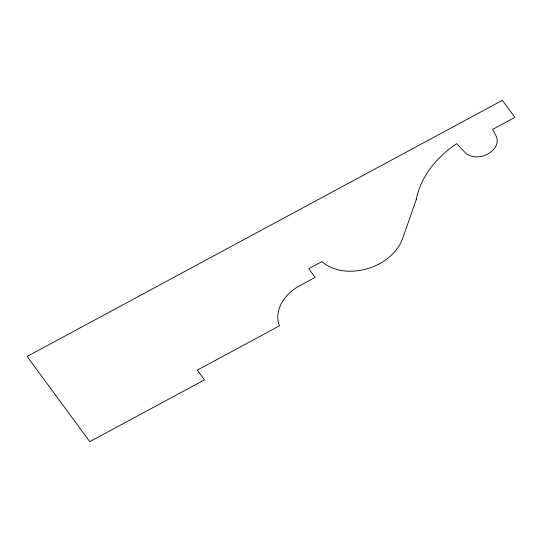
<?xml version="1.0" encoding="UTF-8"?>
<svg xmlns="http://www.w3.org/2000/svg" width="542" height="542" viewBox="0 0 542 542"><rect width="100%" height="100%" fill="white"/><g stroke="black" fill="none" stroke-linecap="round" stroke-linejoin="round"><path stroke-width="0.81" d="M416.242 199.693L402.394 239.015A46.808 34.62 -18.1 0 1 366.663 268.934A46.808 34.62 -18.1 0 1 321.86 261.644L308.771 268.697L315.166 277.389L300.173 285.465A42.256 31.253 -18.1 0 0 279.496 325.83L197.315 370.118L204.483 379.854L89.782 441.662L27.1 356.46L502.366 100.338L514.9 117.377L492.61 129.389L496.411 136.706A17.866 13.211 -18.1 0 1 487.373 154.26A17.866 13.211 -18.1 0 1 465.26 152.709L456.676 143.623A98.21 72.642 -18.1 0 0 416.242 199.693"/></g></svg>
